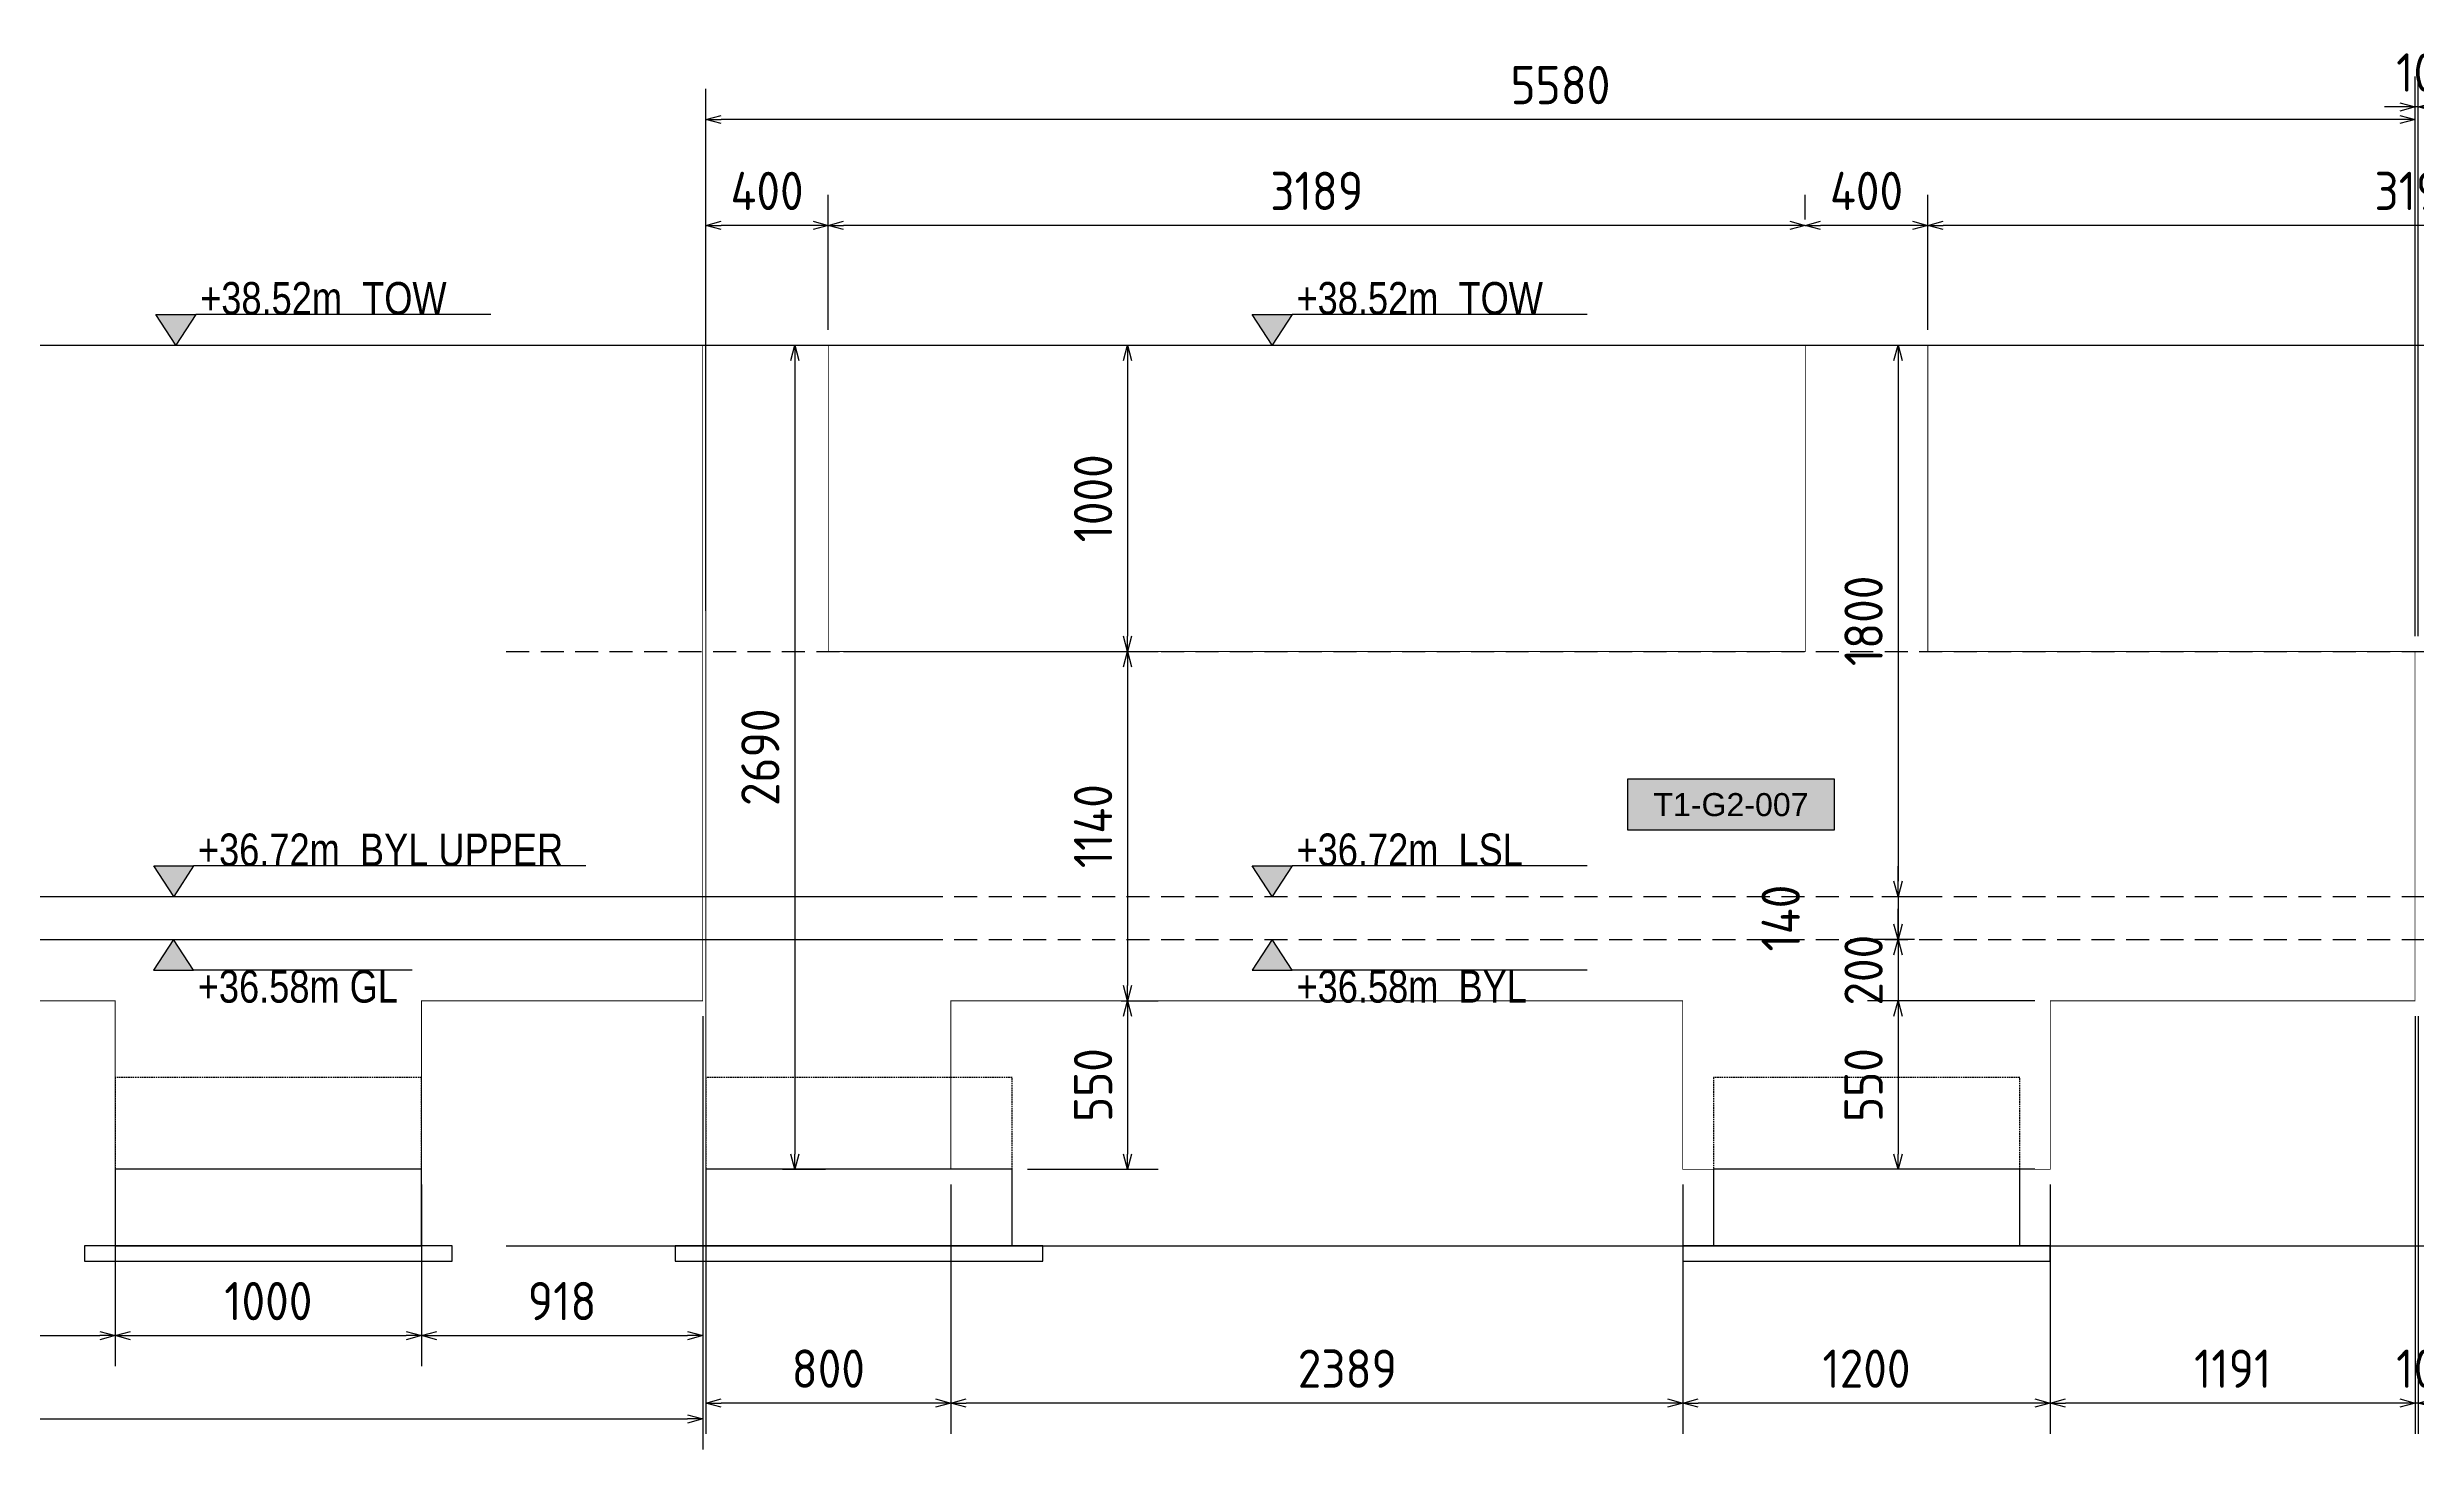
# Model space of a CAD drawing. Header units: centimetres. Extents: x -6122352 to 6876996, y -1694241 to 2592194.
# Drawn here: x 3282492 to 3290226, y 116213 to 120790 of the extents above; entities that cross this region are included whole.
import ezdxf
from ezdxf.enums import TextEntityAlignment as Align

# ---------------------------------------------------------------- set-up
doc = ezdxf.new("R2010")
doc.units = ezdxf.units.CM
doc.header["$MEASUREMENT"] = 0
doc.header["$PDMODE"] = 66
doc.header["$PDSIZE"] = 100
for name, pattern in [('23585-XR-AR-END-SETTING OUT PLAN$0$HIDDEN', [0.375, 0.25, -0.125]), ('CENTER', [2, 1.25, -0.25, 0.25, -0.25]), ('DASHED2', [0.375, 0.25, -0.125])]:
    doc.linetypes.add(name, pattern=pattern)
doc.layers.get('Defpoints').update_dxf_attribs({"color": 255, "linetype": 'CENTER'})
for name, color, linetype in [('00-MI-DIM', 7, 'Continuous'), ('@MI-TYPE-01', 30, 'Continuous'), ('@MI-TYPE-02', 6, 'Continuous'), ('JML-Dimension', 1, 'Continuous'), ('PANEL-TAGS', 7, 'Continuous'), ('SECTION', 130, 'Continuous')]:
    doc.layers.add(name, color=color, linetype=linetype)
doc.styles.add('PANELTAG_STYLE', font='arial.ttf')
doc.styles.add('Schueco-BEMSTIL', font='isocpeur.ttf', dxfattribs={"width": 0.9})
doc.styles.add('txt-Pisa-std', font='arial.ttf', dxfattribs={"width": 0.8})
doc.dimstyles.new('MI- JWC-TXT-2.5 MM', dxfattribs={"dimscale": 1.5, "dimtxt": 2.5, "dimasz": 1, "dimexe": 2, "dimexo": 1, "dimgap": 1, "dimtad": 1, "dimdec": 0, "dimdsep": 46, "dimtxsty": 'Schueco-BEMSTIL', "dimblk": 'OPEN30', "dimcen": 0, "dimdle": 2, "dimclrd": 140, "dimclre": 8, "dimclrt": 40, "dimadec": 0, "dimazin": 2, "dimtfac": 1, "dimtdec": 0, "dimtix": 1, "dimtmove": 2, "dimatfit": 3, "dimldrblk": 'OPEN', "dimfxl": 2, "dimlwd": -1, "dimlwe": -1, "dimarcsym": 0})

# ---------------------------------------------------------------- blocks, each defined once
blk = doc.blocks.new('T1-FOOTING ELEVATION')
at = {"color": 9}
blk.add_lwpolyline([(-600, -250), (600, -250), (600, -300), (-600, -300)], close=True, dxfattribs=at)
at = {"layer": '@MI-TYPE-01', "color": 114, "linetype": '23585-XR-AR-END-SETTING OUT PLAN$0$HIDDEN', "ltscale": 20, "true_color": 0x139b48}
blk.add_lwpolyline([(-500, 0), (-500, 300), (500, 300), (500, 0)], dxfattribs=at)
at = {"layer": '@MI-TYPE-01', "color": 114, "true_color": 0x139b48}
blk.add_lwpolyline([(-500, 0), (500, 0), (500, -250), (-500, -250)], close=True, dxfattribs=at)
blk = doc.blocks.new('_Open30')
at = {"color": 0, "linetype": 'ByBlock', "lineweight": -2}
for p, q in [((-1, 0.27), (0, 0)), ((0, 0), (-1, -0.27)), ((0, 0), (-1, 0))]:
    blk.add_line(p, q, dxfattribs=at)
blk = doc.blocks.new('*D1191')
at = {"layer": '00-MI-DIM', "color": 8, "transparency": 16777216}
for p, q in [((3288630, 119867.8), (3288630, 120308.7)), ((3291821.4, 119867.8), (3291821.4, 120308.7))]:
    blk.add_line(p, q, dxfattribs=at)
at = {"layer": '00-MI-DIM', "color": 140, "transparency": 16777216}
blk.add_line((3291771.4, 120208.7), (3288680, 120208.7), dxfattribs=at)
at = {"layer": 'Defpoints', "color": 0, "transparency": 16777216}
for p in [(3288630, 120208.7), (3288630, 119817.8), (3291821.4, 119817.8)]:
    blk.add_point(p, dxfattribs=at)
at = {"layer": '00-MI-DIM', "color": 140, "transparency": 16777216, "xscale": 50, "yscale": 50, "zscale": 50, "rotation": 180}
blk.add_blockref('_Open30', (3288630, 120208.7), dxfattribs=at)
at = {"layer": '00-MI-DIM', "color": 140, "transparency": 16777216, "xscale": 50, "yscale": 50, "zscale": 50}
blk.add_blockref('_Open30', (3291821.4, 120208.7), dxfattribs=at)
at = {"layer": '00-MI-DIM', "color": 40, "transparency": 16777216, "insert": (3290225.7, 120321.2), "char_height": 125, "attachment_point": 5, "style": 'Schueco-BEMSTIL'}
blk.add_mtext('3191', dxfattribs=at)
blk = doc.blocks.new('_Open')
at = {"color": 0, "linetype": 'ByBlock', "lineweight": -2}
for p, q in [((-1, 0.2), (0, 0)), ((-1, -0.2), (0, 0)), ((0, 0), (-1, 0))]:
    blk.add_line(p, q, dxfattribs=at)
blk = doc.blocks.new('*D1192')
at = {"layer": '00-MI-DIM', "color": 8, "transparency": 16777216}
for p, q in [((3288230, 120227.8), (3288230, 120308.7)), ((3288630, 119867.8), (3288630, 120308.7))]:
    blk.add_line(p, q, dxfattribs=at)
at = {"layer": '00-MI-DIM', "color": 140, "transparency": 16777216}
blk.add_line((3288580, 120208.7), (3288280, 120208.7), dxfattribs=at)
at = {"layer": 'Defpoints', "color": 0, "transparency": 16777216}
for p in [(3288230, 120208.7), (3288230, 120177.8), (3288630, 119817.8)]:
    blk.add_point(p, dxfattribs=at)
at = {"layer": '00-MI-DIM', "color": 140, "transparency": 16777216, "xscale": 50, "yscale": 50, "zscale": 50, "rotation": 180}
blk.add_blockref('_Open30', (3288230, 120208.7), dxfattribs=at)
at = {"layer": '00-MI-DIM', "color": 140, "transparency": 16777216, "xscale": 50, "yscale": 50, "zscale": 50}
blk.add_blockref('_Open30', (3288630, 120208.7), dxfattribs=at)
at = {"layer": '00-MI-DIM', "color": 40, "transparency": 16777216, "insert": (3288430, 120321.2), "char_height": 125, "attachment_point": 5, "style": 'Schueco-BEMSTIL'}
blk.add_mtext('400', dxfattribs=at)
blk = doc.blocks.new('*D1193')
at = {"layer": '00-MI-DIM', "color": 8, "transparency": 16777216}
for p, q in [((3285041, 119867.8), (3285041, 120308.7)), ((3288230, 120227.8), (3288230, 120308.7))]:
    blk.add_line(p, q, dxfattribs=at)
at = {"layer": '00-MI-DIM', "color": 140, "transparency": 16777216}
blk.add_line((3288180, 120208.7), (3285091, 120208.7), dxfattribs=at)
at = {"layer": 'Defpoints', "color": 0, "transparency": 16777216}
for p in [(3285041, 120208.7), (3288230, 120177.8), (3285041, 119817.8)]:
    blk.add_point(p, dxfattribs=at)
at = {"layer": '00-MI-DIM', "color": 140, "transparency": 16777216, "xscale": 50, "yscale": 50, "zscale": 50, "rotation": 180}
blk.add_blockref('_Open30', (3285041, 120208.7), dxfattribs=at)
at = {"layer": '00-MI-DIM', "color": 140, "transparency": 16777216, "xscale": 50, "yscale": 50, "zscale": 50}
blk.add_blockref('_Open30', (3288230, 120208.7), dxfattribs=at)
at = {"layer": '00-MI-DIM', "color": 40, "transparency": 16777216, "insert": (3286635.5, 120321.2), "char_height": 125, "attachment_point": 5, "style": 'Schueco-BEMSTIL'}
blk.add_mtext('3189', dxfattribs=at)
blk = doc.blocks.new('*D1194')
at = {"layer": '00-MI-DIM', "color": 8, "transparency": 16777216}
for p, q in [((3284641, 120227.8), (3284641, 120308.7)), ((3285041, 119867.8), (3285041, 120308.7))]:
    blk.add_line(p, q, dxfattribs=at)
at = {"layer": '00-MI-DIM', "color": 140, "transparency": 16777216}
blk.add_line((3284991, 120208.7), (3284691, 120208.7), dxfattribs=at)
at = {"layer": 'Defpoints', "color": 0, "transparency": 16777216}
for p in [(3284641, 120208.7), (3284641, 120177.8), (3285041, 119817.8)]:
    blk.add_point(p, dxfattribs=at)
at = {"layer": '00-MI-DIM', "color": 140, "transparency": 16777216, "xscale": 50, "yscale": 50, "zscale": 50, "rotation": 180}
blk.add_blockref('_Open30', (3284641, 120208.7), dxfattribs=at)
at = {"layer": '00-MI-DIM', "color": 140, "transparency": 16777216, "xscale": 50, "yscale": 50, "zscale": 50}
blk.add_blockref('_Open30', (3285041, 120208.7), dxfattribs=at)
at = {"layer": '00-MI-DIM', "color": 40, "transparency": 16777216, "insert": (3284841, 120321.2), "char_height": 125, "attachment_point": 5, "style": 'Schueco-BEMSTIL'}
blk.add_mtext('400', dxfattribs=at)
blk = doc.blocks.new('*D1246')
at = {"layer": '00-MI-DIM', "color": 8, "transparency": 16777216}
for p, q in [((3290220.7, 118867.8), (3290220.7, 120695.1)), ((3290230.7, 118867.8), (3290230.7, 120695.1))]:
    blk.add_line(p, q, dxfattribs=at)
at = {"layer": '00-MI-DIM', "color": 140, "transparency": 16777216}
for p, q in [((3290170.7, 120595.1), (3290120.7, 120595.1)), ((3290230.7, 120595.1), (3290220.7, 120595.1)), ((3290280.7, 120595.1), (3290330.7, 120595.1))]:
    blk.add_line(p, q, dxfattribs=at)
at = {"layer": 'Defpoints', "color": 0, "transparency": 16777216}
for p in [(3290220.7, 120595.1), (3290220.7, 118817.8), (3290230.7, 118817.8)]:
    blk.add_point(p, dxfattribs=at)
at = {"layer": '00-MI-DIM', "color": 140, "transparency": 16777216, "xscale": 50, "yscale": 50, "zscale": 50}
blk.add_blockref('_Open30', (3290220.7, 120595.1), dxfattribs=at)
at = {"layer": '00-MI-DIM', "color": 140, "transparency": 16777216, "xscale": 50, "yscale": 50, "zscale": 50, "rotation": 180}
blk.add_blockref('_Open30', (3290230.7, 120595.1), dxfattribs=at)
at = {"layer": '00-MI-DIM', "color": 40, "transparency": 16777216, "insert": (3290225.7, 120707.6), "char_height": 125, "attachment_point": 5, "style": 'Schueco-BEMSTIL'}
blk.add_mtext('10', dxfattribs=at)
blk = doc.blocks.new('*D1247')
at = {"layer": '00-MI-DIM', "color": 8, "transparency": 16777216}
for p, q in [((3284641, 118950.9), (3284641, 120654.2)), ((3290220.7, 118867.8), (3290220.7, 120654.2))]:
    blk.add_line(p, q, dxfattribs=at)
at = {"layer": '00-MI-DIM', "color": 140, "transparency": 16777216}
blk.add_line((3290170.7, 120554.2), (3284691, 120554.2), dxfattribs=at)
at = {"layer": 'Defpoints', "color": 0, "transparency": 16777216}
for p in [(3284641, 120554.2), (3284641, 118900.9), (3290220.7, 118817.8)]:
    blk.add_point(p, dxfattribs=at)
at = {"layer": '00-MI-DIM', "color": 140, "transparency": 16777216, "xscale": 50, "yscale": 50, "zscale": 50, "rotation": 180}
blk.add_blockref('_Open30', (3284641, 120554.2), dxfattribs=at)
at = {"layer": '00-MI-DIM', "color": 140, "transparency": 16777216, "xscale": 50, "yscale": 50, "zscale": 50}
blk.add_blockref('_Open30', (3290220.7, 120554.2), dxfattribs=at)
at = {"layer": '00-MI-DIM', "color": 40, "transparency": 16777216, "insert": (3287430.9, 120666.7), "char_height": 125, "attachment_point": 5, "style": 'Schueco-BEMSTIL'}
blk.add_mtext('5580', dxfattribs=at)
blk = doc.blocks.new('*D1274')
at = {"layer": '00-MI-DIM', "color": 8, "transparency": 16777216}
for p, q in [((3290220.7, 117627.8), (3290220.7, 116264.7)), ((3290230.7, 117627.8), (3290230.7, 116264.7))]:
    blk.add_line(p, q, dxfattribs=at)
at = {"layer": '00-MI-DIM', "color": 140, "transparency": 16777216}
for p, q in [((3290170.7, 116364.7), (3290120.7, 116364.7)), ((3290230.7, 116364.7), (3290220.7, 116364.7)), ((3290280.7, 116364.7), (3290330.7, 116364.7))]:
    blk.add_line(p, q, dxfattribs=at)
at = {"layer": 'Defpoints', "color": 0, "transparency": 16777216}
for p in [(3290220.7, 117677.8), (3290230.7, 117677.8), (3290220.7, 116364.7)]:
    blk.add_point(p, dxfattribs=at)
at = {"layer": '00-MI-DIM', "color": 140, "transparency": 16777216, "xscale": 50, "yscale": 50, "zscale": 50}
blk.add_blockref('_Open30', (3290220.7, 116364.7), dxfattribs=at)
at = {"layer": '00-MI-DIM', "color": 140, "transparency": 16777216, "xscale": 50, "yscale": 50, "zscale": 50, "rotation": 180}
blk.add_blockref('_Open30', (3290230.7, 116364.7), dxfattribs=at)
at = {"layer": '00-MI-DIM', "color": 40, "transparency": 16777216, "insert": (3290225.7, 116477.2), "char_height": 125, "attachment_point": 5, "style": 'Schueco-BEMSTIL'}
blk.add_mtext('10', dxfattribs=at)
blk = doc.blocks.new('*D1275')
at = {"layer": '00-MI-DIM', "color": 8, "transparency": 16777216}
for p, q in [((3290220.7, 117627.8), (3290220.7, 116264.7)), ((3289030, 117077.8), (3289030, 116264.7))]:
    blk.add_line(p, q, dxfattribs=at)
at = {"layer": '00-MI-DIM', "color": 140, "transparency": 16777216}
blk.add_line((3290170.7, 116364.7), (3289080, 116364.7), dxfattribs=at)
at = {"layer": 'Defpoints', "color": 0, "transparency": 16777216}
for p in [(3290220.7, 117677.8), (3289030, 117127.8), (3289030, 116364.7)]:
    blk.add_point(p, dxfattribs=at)
at = {"layer": '00-MI-DIM', "color": 140, "transparency": 16777216, "xscale": 50, "yscale": 50, "zscale": 50, "rotation": 180}
blk.add_blockref('_Open30', (3289030, 116364.7), dxfattribs=at)
at = {"layer": '00-MI-DIM', "color": 140, "transparency": 16777216, "xscale": 50, "yscale": 50, "zscale": 50}
blk.add_blockref('_Open30', (3290220.7, 116364.7), dxfattribs=at)
at = {"layer": '00-MI-DIM', "color": 40, "transparency": 16777216, "insert": (3289625.4, 116477.2), "char_height": 125, "attachment_point": 5, "style": 'Schueco-BEMSTIL'}
blk.add_mtext('1191', dxfattribs=at)
blk = doc.blocks.new('*D1276')
at = {"layer": '00-MI-DIM', "color": 8, "transparency": 16777216}
for p, q in [((3287830, 117077.8), (3287830, 116264.7)), ((3289030, 117077.8), (3289030, 116264.7))]:
    blk.add_line(p, q, dxfattribs=at)
at = {"layer": '00-MI-DIM', "color": 140, "transparency": 16777216}
blk.add_line((3288980, 116364.7), (3287880, 116364.7), dxfattribs=at)
at = {"layer": 'Defpoints', "color": 0, "transparency": 16777216}
for p in [(3287830, 117127.8), (3289030, 117127.8), (3287830, 116364.7)]:
    blk.add_point(p, dxfattribs=at)
at = {"layer": '00-MI-DIM', "color": 140, "transparency": 16777216, "xscale": 50, "yscale": 50, "zscale": 50, "rotation": 180}
blk.add_blockref('_Open30', (3287830, 116364.7), dxfattribs=at)
at = {"layer": '00-MI-DIM', "color": 140, "transparency": 16777216, "xscale": 50, "yscale": 50, "zscale": 50}
blk.add_blockref('_Open30', (3289030, 116364.7), dxfattribs=at)
at = {"layer": '00-MI-DIM', "color": 40, "transparency": 16777216, "insert": (3288430, 116477.2), "char_height": 125, "attachment_point": 5, "style": 'Schueco-BEMSTIL'}
blk.add_mtext('1200', dxfattribs=at)
blk = doc.blocks.new('*D1277')
at = {"layer": '00-MI-DIM', "color": 8, "transparency": 16777216}
for p, q in [((3285441, 117077.8), (3285441, 116264.7)), ((3287830, 117077.8), (3287830, 116264.7))]:
    blk.add_line(p, q, dxfattribs=at)
at = {"layer": '00-MI-DIM', "color": 140, "transparency": 16777216}
blk.add_line((3287780, 116364.7), (3285491, 116364.7), dxfattribs=at)
at = {"layer": 'Defpoints', "color": 0, "transparency": 16777216}
for p in [(3285441, 117127.8), (3287830, 117127.8), (3285441, 116364.7)]:
    blk.add_point(p, dxfattribs=at)
at = {"layer": '00-MI-DIM', "color": 140, "transparency": 16777216, "xscale": 50, "yscale": 50, "zscale": 50, "rotation": 180}
blk.add_blockref('_Open30', (3285441, 116364.7), dxfattribs=at)
at = {"layer": '00-MI-DIM', "color": 140, "transparency": 16777216, "xscale": 50, "yscale": 50, "zscale": 50}
blk.add_blockref('_Open30', (3287830, 116364.7), dxfattribs=at)
at = {"layer": '00-MI-DIM', "color": 40, "transparency": 16777216, "insert": (3286735.4, 116477.2), "char_height": 125, "attachment_point": 5, "style": 'Schueco-BEMSTIL'}
blk.add_mtext('2389', dxfattribs=at)
blk = doc.blocks.new('*D1278')
at = {"layer": '00-MI-DIM', "color": 8, "transparency": 16777216}
for p, q in [((3284641, 117077.8), (3284641, 116264.7)), ((3285441, 117077.8), (3285441, 116264.7))]:
    blk.add_line(p, q, dxfattribs=at)
at = {"layer": '00-MI-DIM', "color": 140, "transparency": 16777216}
blk.add_line((3285391, 116364.7), (3284691, 116364.7), dxfattribs=at)
at = {"layer": 'Defpoints', "color": 0, "transparency": 16777216}
for p in [(3284641, 117127.8), (3285441, 117127.8), (3284641, 116364.7)]:
    blk.add_point(p, dxfattribs=at)
at = {"layer": '00-MI-DIM', "color": 140, "transparency": 16777216, "xscale": 50, "yscale": 50, "zscale": 50, "rotation": 180}
blk.add_blockref('_Open30', (3284641, 116364.7), dxfattribs=at)
at = {"layer": '00-MI-DIM', "color": 140, "transparency": 16777216, "xscale": 50, "yscale": 50, "zscale": 50}
blk.add_blockref('_Open30', (3285441, 116364.7), dxfattribs=at)
at = {"layer": '00-MI-DIM', "color": 40, "transparency": 16777216, "insert": (3285041, 116477.2), "char_height": 125, "attachment_point": 5, "style": 'Schueco-BEMSTIL'}
blk.add_mtext('800', dxfattribs=at)
blk = doc.blocks.new('*D1279')
at = {"layer": '00-MI-DIM', "color": 8, "transparency": 16777216}
for p, q in [((3285897.9, 119817.8), (3286117.7, 119817.8)), ((3285895.5, 118817.8), (3286117.7, 118817.8))]:
    blk.add_line(p, q, dxfattribs=at)
at = {"layer": '00-MI-DIM', "color": 140, "transparency": 16777216}
blk.add_line((3286017.7, 119767.8), (3286017.7, 118867.8), dxfattribs=at)
at = {"layer": 'Defpoints', "color": 0, "transparency": 16777216}
for p in [(3285847.9, 119817.8), (3285845.5, 118817.8), (3286017.7, 118817.8)]:
    blk.add_point(p, dxfattribs=at)
at = {"layer": '00-MI-DIM', "color": 140, "transparency": 16777216, "xscale": 50, "yscale": 50, "zscale": 50}
for p, rotation in [((3286017.7, 119817.8), 90), ((3286017.7, 118817.8), 270)]:
    blk.add_blockref('_Open30', p, dxfattribs=dict(at, rotation=rotation))
at = {"layer": '00-MI-DIM', "color": 40, "transparency": 16777216, "insert": (3285905.2, 119317.8), "char_height": 125, "attachment_point": 5, "rotation": 90, "style": 'Schueco-BEMSTIL'}
blk.add_mtext('1000', dxfattribs=at)
blk = doc.blocks.new('*D1165')
at = {"layer": '00-MI-DIM', "color": 8, "transparency": 16777216}
for p, q in [((3285091, 118817.8), (3286117.7, 118817.8)), ((3285996.6, 117677.8), (3286117.7, 117677.8))]:
    blk.add_line(p, q, dxfattribs=at)
at = {"layer": '00-MI-DIM', "color": 140, "transparency": 16777216}
blk.add_line((3286017.7, 118767.8), (3286017.7, 117727.8), dxfattribs=at)
at = {"layer": 'Defpoints', "color": 0, "transparency": 16777216}
for p in [(3285041, 118817.8), (3285946.6, 117677.8), (3286017.7, 117677.8)]:
    blk.add_point(p, dxfattribs=at)
at = {"layer": '00-MI-DIM', "color": 140, "transparency": 16777216, "xscale": 50, "yscale": 50, "zscale": 50}
for p, rotation in [((3286017.7, 118817.8), 90), ((3286017.7, 117677.8), 270)]:
    blk.add_blockref('_Open30', p, dxfattribs=dict(at, rotation=rotation))
at = {"layer": '00-MI-DIM', "color": 40, "transparency": 16777216, "insert": (3285905.2, 118247.8), "char_height": 125, "attachment_point": 5, "rotation": 90, "style": 'Schueco-BEMSTIL'}
blk.add_mtext('1140', dxfattribs=at)
blk = doc.blocks.new('*D1166')
at = {"layer": '00-MI-DIM', "color": 8, "transparency": 16777216}
for p, q in [((3285996.6, 117677.8), (3286117.7, 117677.8)), ((3285691, 117127.8), (3286117.7, 117127.8))]:
    blk.add_line(p, q, dxfattribs=at)
at = {"layer": '00-MI-DIM', "color": 140, "transparency": 16777216}
blk.add_line((3286017.7, 117627.8), (3286017.7, 117177.8), dxfattribs=at)
at = {"layer": 'Defpoints', "color": 0, "transparency": 16777216}
for p in [(3285946.6, 117677.8), (3285641, 117127.8), (3286017.7, 117127.8)]:
    blk.add_point(p, dxfattribs=at)
at = {"layer": '00-MI-DIM', "color": 140, "transparency": 16777216, "xscale": 50, "yscale": 50, "zscale": 50}
for p, rotation in [((3286017.7, 117677.8), 90), ((3286017.7, 117127.8), 270)]:
    blk.add_blockref('_Open30', p, dxfattribs=dict(at, rotation=rotation))
at = {"layer": '00-MI-DIM', "color": 40, "transparency": 16777216, "insert": (3285905.2, 117402.8), "char_height": 125, "attachment_point": 5, "rotation": 90, "style": 'Schueco-BEMSTIL'}
blk.add_mtext('550', dxfattribs=at)
blk = doc.blocks.new('PANELTAG')
at = {"layer": 'PANEL-TAGS', "color": 1}
blk.add_lwpolyline([(-13.5, -3.3), (13.5, -3.3), (13.5, 3.3), (-13.5, 3.3)], close=True, dxfattribs=at)
at = {"layer": 'PANEL-TAGS', "color": 40, "true_color": 0xffd700}
blk.add_solid([(-13.5, -3.3), (13.5, -3.3), (-13.5, 3.3), (13.5, 3.3)], dxfattribs=at)
at = {"layer": 'PANEL-TAGS', "color": 5, "style": 'PANELTAG_STYLE'}
blk.add_attdef('TAGNO', text='', height=3, dxfattribs=at).set_placement((0, 0), align=Align.CENTER)
blk = doc.blocks.new('*D4579')
at = {"color": 8, "transparency": 16777216}
for p, q in [((3288480, 119817.8), (3288632.9, 119817.8)), ((3288480, 118017.8), (3288632.9, 118017.8))]:
    blk.add_line(p, q, dxfattribs=at)
at = {"color": 140, "transparency": 16777216}
blk.add_line((3288532.9, 119767.8), (3288532.9, 118067.8), dxfattribs=at)
at = {"layer": 'Defpoints', "color": 0, "transparency": 16777216}
for p in [(3288430, 119817.8), (3288430, 118017.8), (3288532.9, 118017.8)]:
    blk.add_point(p, dxfattribs=at)
at = {"color": 140, "transparency": 16777216, "xscale": 50, "yscale": 50, "zscale": 50}
for p, rotation in [((3288532.9, 119817.8), 90), ((3288532.9, 118017.8), 270)]:
    blk.add_blockref('_Open30', p, dxfattribs=dict(at, rotation=rotation))
at = {"color": 40, "transparency": 16777216, "insert": (3288420.4, 118917.8), "char_height": 125, "attachment_point": 5, "rotation": 90, "style": 'Schueco-BEMSTIL'}
blk.add_mtext('1800', dxfattribs=at)
blk = doc.blocks.new('*D4580')
at = {"color": 140, "transparency": 16777216}
for p, q in [((3288532.9, 118067.8), (3288532.9, 118117.8)), ((3288532.9, 118017.8), (3288532.9, 117877.8)), ((3288532.9, 117827.8), (3288532.9, 117777.8))]:
    blk.add_line(p, q, dxfattribs=at)
at = {"color": 8, "transparency": 16777216}
for p, q in [((3288480, 118017.8), (3288632.9, 118017.8)), ((3288586.7, 117877.8), (3288432.9, 117877.8))]:
    blk.add_line(p, q, dxfattribs=at)
at = {"layer": 'Defpoints', "color": 0, "transparency": 16777216}
for p in [(3288430, 118017.8), (3288532.9, 117877.8), (3288636.7, 117877.8)]:
    blk.add_point(p, dxfattribs=at)
at = {"color": 140, "transparency": 16777216, "xscale": 50, "yscale": 50, "zscale": 50}
for p, rotation in [((3288532.9, 118017.8), 270), ((3288532.9, 117877.8), 90)]:
    blk.add_blockref('_Open30', p, dxfattribs=dict(at, rotation=rotation))
at = {"color": 40, "transparency": 16777216, "insert": (3288150.1, 117947.8), "char_height": 125, "attachment_point": 5, "rotation": 90, "style": 'Schueco-BEMSTIL'}
blk.add_mtext('140', dxfattribs=at)
blk = doc.blocks.new('*D4581')
at = {"color": 140, "transparency": 16777216}
for p, q in [((3288532.9, 117927.8), (3288532.9, 117977.8)), ((3288532.9, 117877.8), (3288532.9, 117677.8)), ((3288532.9, 117627.8), (3288532.9, 117577.8))]:
    blk.add_line(p, q, dxfattribs=at)
at = {"color": 8, "transparency": 16777216}
for p, q in [((3288586.7, 117877.8), (3288432.9, 117877.8)), ((3288980, 117677.8), (3288432.9, 117677.8))]:
    blk.add_line(p, q, dxfattribs=at)
at = {"layer": 'Defpoints', "color": 0, "transparency": 16777216}
for p in [(3288636.7, 117877.8), (3288532.9, 117677.8), (3289030, 117677.8)]:
    blk.add_point(p, dxfattribs=at)
at = {"color": 140, "transparency": 16777216, "xscale": 50, "yscale": 50, "zscale": 50}
for p, rotation in [((3288532.9, 117877.8), 270), ((3288532.9, 117677.8), 90)]:
    blk.add_blockref('_Open30', p, dxfattribs=dict(at, rotation=rotation))
at = {"color": 40, "transparency": 16777216, "insert": (3288420.4, 117777.8), "char_height": 125, "attachment_point": 5, "rotation": 90, "style": 'Schueco-BEMSTIL'}
blk.add_mtext('200', dxfattribs=at)
blk = doc.blocks.new('*D4582')
at = {"color": 8, "transparency": 16777216}
for p, q in [((3288980, 117677.8), (3288432.9, 117677.8)), ((3288980, 117127.8), (3288432.9, 117127.8))]:
    blk.add_line(p, q, dxfattribs=at)
at = {"color": 140, "transparency": 16777216}
blk.add_line((3288532.9, 117627.8), (3288532.9, 117177.8), dxfattribs=at)
at = {"layer": 'Defpoints', "color": 0, "transparency": 16777216}
for p in [(3289030, 117677.8), (3288532.9, 117127.8), (3289030, 117127.8)]:
    blk.add_point(p, dxfattribs=at)
at = {"color": 140, "transparency": 16777216, "xscale": 50, "yscale": 50, "zscale": 50}
for p, rotation in [((3288532.9, 117677.8), 90), ((3288532.9, 117127.8), 270)]:
    blk.add_blockref('_Open30', p, dxfattribs=dict(at, rotation=rotation))
at = {"color": 40, "transparency": 16777216, "insert": (3288420.4, 117402.8), "char_height": 125, "attachment_point": 5, "rotation": 90, "style": 'Schueco-BEMSTIL'}
blk.add_mtext('550', dxfattribs=at)
blk = doc.blocks.new('*U1147')
at = {"layer": 'JML-Dimension'}
h = blk.add_hatch(color=10, dxfattribs=at)
h.dxf.hatch_style = 1
h.paths.add_polyline_path([(0, 0), (-1.54, 2.37), (1.54, 2.37)])
blk.add_line((24.31, 2.37), (1.54, 2.37), dxfattribs=at)
blk.add_lwpolyline([(0, 0), (-1.54, 2.37), (1.54, 2.37), (0, 0)], dxfattribs=at)
at = {"color": 5, "style": 'txt-Pisa-std', "width": 0.8}
blk.add_attdef('+0.0', text='', height=2.5, dxfattribs=at).set_placement((1.87, 2.37), align=Align.BOTTOM_LEFT)
blk = doc.blocks.new('*U1142')
at = {"layer": 'JML-Dimension'}
h = blk.add_hatch(color=10, dxfattribs=at)
h.dxf.hatch_style = 1
h.paths.add_polyline_path([(0, 0), (-1.54, 2.37), (1.54, 2.37)])
blk.add_line((24.31, 2.37), (1.54, 2.37), dxfattribs=at)
blk.add_lwpolyline([(0, 0), (-1.54, 2.37), (1.54, 2.37), (0, 0)], dxfattribs=at)
at = {"color": 5, "style": 'txt-Pisa-std', "width": 0.8}
blk.add_attdef('+0.0', text='', height=2.5, dxfattribs=at).set_placement((1.87, 2.37), align=Align.BOTTOM_LEFT)
blk = doc.blocks.new('*U1143')
at = {"layer": 'JML-Dimension'}
h = blk.add_hatch(color=10, dxfattribs=at)
h.dxf.hatch_style = 1
h.paths.add_polyline_path([(0, 0), (-1.54, 2.37), (1.54, 2.37)])
blk.add_line((24.31, 2.37), (1.54, 2.37), dxfattribs=at)
blk.add_lwpolyline([(0, 0), (-1.54, 2.37), (1.54, 2.37), (0, 0)], dxfattribs=at)
at = {"color": 5, "style": 'txt-Pisa-std', "width": 0.8}
blk.add_attdef('+0.0', text='', height=2.5, dxfattribs=at).set_placement((1.87, 2.37), align=Align.BOTTOM_LEFT)
blk = doc.blocks.new('*D4657')
at = {"color": 8, "transparency": 16777216}
for p, q in [((3284891, 119817.8), (3285031.6, 119817.8)), ((3284891, 117127.8), (3285031.6, 117127.8))]:
    blk.add_line(p, q, dxfattribs=at)
at = {"color": 140, "transparency": 16777216}
blk.add_line((3284931.6, 119767.8), (3284931.6, 117177.8), dxfattribs=at)
at = {"layer": 'Defpoints', "color": 0, "transparency": 16777216}
for p in [(3284841, 119817.8), (3284841, 117127.8), (3284931.6, 117127.8)]:
    blk.add_point(p, dxfattribs=at)
at = {"color": 140, "transparency": 16777216, "xscale": 50, "yscale": 50, "zscale": 50}
for p, rotation in [((3284931.6, 119817.8), 90), ((3284931.6, 117127.8), 270)]:
    blk.add_blockref('_Open30', p, dxfattribs=dict(at, rotation=rotation))
at = {"color": 40, "transparency": 16777216, "insert": (3284819.1, 118472.8), "char_height": 125, "attachment_point": 5, "rotation": 90, "style": 'Schueco-BEMSTIL'}
blk.add_mtext('2690', dxfattribs=at)
blk = doc.blocks.new('*D4660')
at = {"layer": '@MI-TYPE-01', "color": 8, "transparency": 16777216}
for p, q in [((3280713, 117077.8), (3280713, 116485.2)), ((3282713, 117077.8), (3282713, 116485.2))]:
    blk.add_line(p, q, dxfattribs=at)
at = {"layer": '@MI-TYPE-01', "color": 140, "transparency": 16777216}
blk.add_line((3280763, 116585.2), (3282663, 116585.2), dxfattribs=at)
at = {"layer": 'Defpoints', "color": 0, "transparency": 16777216}
for p in [(3280713, 117127.8), (3282713, 117127.8), (3282713, 116585.2)]:
    blk.add_point(p, dxfattribs=at)
at = {"layer": '@MI-TYPE-01', "color": 140, "transparency": 16777216, "xscale": 50, "yscale": 50, "zscale": 50, "rotation": 180}
blk.add_blockref('_Open30', (3280713, 116585.2), dxfattribs=at)
at = {"layer": '@MI-TYPE-01', "color": 140, "transparency": 16777216, "xscale": 50, "yscale": 50, "zscale": 50}
blk.add_blockref('_Open30', (3282713, 116585.2), dxfattribs=at)
at = {"layer": '@MI-TYPE-01', "color": 40, "transparency": 16777216, "insert": (3281713, 116697.7), "char_height": 125, "attachment_point": 5, "style": 'Schueco-BEMSTIL'}
blk.add_mtext('2000', dxfattribs=at)
blk = doc.blocks.new('*D4661')
at = {"layer": '@MI-TYPE-01', "color": 8, "transparency": 16777216}
for p, q in [((3282713, 117077.8), (3282713, 116485.2)), ((3283713, 117077.8), (3283713, 116485.2))]:
    blk.add_line(p, q, dxfattribs=at)
at = {"layer": '@MI-TYPE-01', "color": 140, "transparency": 16777216}
blk.add_line((3282763, 116585.2), (3283663, 116585.2), dxfattribs=at)
at = {"layer": 'Defpoints', "color": 0, "transparency": 16777216}
for p in [(3282713, 117127.8), (3283713, 117127.8), (3283713, 116585.2)]:
    blk.add_point(p, dxfattribs=at)
at = {"layer": '@MI-TYPE-01', "color": 140, "transparency": 16777216, "xscale": 50, "yscale": 50, "zscale": 50, "rotation": 180}
blk.add_blockref('_Open30', (3282713, 116585.2), dxfattribs=at)
at = {"layer": '@MI-TYPE-01', "color": 140, "transparency": 16777216, "xscale": 50, "yscale": 50, "zscale": 50}
blk.add_blockref('_Open30', (3283713, 116585.2), dxfattribs=at)
at = {"layer": '@MI-TYPE-01', "color": 40, "transparency": 16777216, "insert": (3283213, 116697.7), "char_height": 125, "attachment_point": 5, "style": 'Schueco-BEMSTIL'}
blk.add_mtext('1000', dxfattribs=at)
blk = doc.blocks.new('*D4662')
at = {"layer": '@MI-TYPE-01', "color": 8, "transparency": 16777216}
for p, q in [((3284631, 117627.8), (3284631, 116485.2)), ((3283713, 117077.8), (3283713, 116485.2))]:
    blk.add_line(p, q, dxfattribs=at)
at = {"layer": '@MI-TYPE-01', "color": 140, "transparency": 16777216}
blk.add_line((3283763, 116585.2), (3284581, 116585.2), dxfattribs=at)
at = {"layer": 'Defpoints', "color": 0, "transparency": 16777216}
for p in [(3284631, 117677.8), (3283713, 117127.8), (3284631, 116585.2)]:
    blk.add_point(p, dxfattribs=at)
at = {"layer": '@MI-TYPE-01', "color": 140, "transparency": 16777216, "xscale": 50, "yscale": 50, "zscale": 50, "rotation": 180}
blk.add_blockref('_Open30', (3283713, 116585.2), dxfattribs=at)
at = {"layer": '@MI-TYPE-01', "color": 140, "transparency": 16777216, "xscale": 50, "yscale": 50, "zscale": 50}
blk.add_blockref('_Open30', (3284631, 116585.2), dxfattribs=at)
at = {"layer": '@MI-TYPE-01', "color": 40, "transparency": 16777216, "insert": (3284172, 116697.7), "char_height": 125, "attachment_point": 5, "style": 'Schueco-BEMSTIL'}
blk.add_mtext('918', dxfattribs=at)
blk = doc.blocks.new('*D4663')
at = {"layer": '@MI-TYPE-01', "color": 8, "transparency": 16777216}
for p, q in [((3278796, 117627.8), (3278796, 116213)), ((3284631, 117627.8), (3284631, 116213))]:
    blk.add_line(p, q, dxfattribs=at)
at = {"layer": '@MI-TYPE-01', "color": 140, "transparency": 16777216}
blk.add_line((3278846, 116313), (3284581, 116313), dxfattribs=at)
at = {"layer": 'Defpoints', "color": 0, "transparency": 16777216}
for p in [(3278796, 117677.8), (3284631, 117677.8), (3284631, 116313)]:
    blk.add_point(p, dxfattribs=at)
at = {"layer": '@MI-TYPE-01', "color": 140, "transparency": 16777216, "xscale": 50, "yscale": 50, "zscale": 50, "rotation": 180}
blk.add_blockref('_Open30', (3278796, 116313), dxfattribs=at)
at = {"layer": '@MI-TYPE-01', "color": 140, "transparency": 16777216, "xscale": 50, "yscale": 50, "zscale": 50}
blk.add_blockref('_Open30', (3284631, 116313), dxfattribs=at)
at = {"layer": '@MI-TYPE-01', "color": 40, "transparency": 16777216, "insert": (3281713.5, 116425.5), "char_height": 125, "attachment_point": 5, "style": 'Schueco-BEMSTIL'}
blk.add_mtext('5835', dxfattribs=at)
blk = doc.blocks.new('*U1445')
at = {"layer": 'JML-Dimension'}
h = blk.add_hatch(color=10, dxfattribs=at)
h.dxf.hatch_style = 1
h.paths.add_polyline_path([(0, 0), (-1.54, 2.37), (1.54, 2.37)])
blk.add_line((31.81, 2.37), (1.54, 2.37), dxfattribs=at)
blk.add_lwpolyline([(0, 0), (-1.54, 2.37), (1.54, 2.37), (0, 0)], dxfattribs=at)
at = {"color": 5, "style": 'txt-Pisa-std', "width": 0.8}
blk.add_attdef('+0.0', text='', height=2.5, dxfattribs=at).set_placement((1.87, 2.37), align=Align.BOTTOM_LEFT)
blk = doc.blocks.new('*U3457')
at = {"layer": 'JML-Dimension'}
h = blk.add_hatch(color=10, dxfattribs=at)
h.dxf.hatch_style = 1
h.paths.add_polyline_path([(0, 0), (-1.54, 2.37), (1.54, 2.37)])
blk.add_line((18.43, 2.37), (1.54, 2.37), dxfattribs=at)
blk.add_lwpolyline([(0, 0), (-1.54, 2.37), (1.54, 2.37), (0, 0)], dxfattribs=at)
at = {"color": 5, "style": 'txt-Pisa-std', "width": 0.8}
blk.add_attdef('+0.0', text='', height=2.5, dxfattribs=at).set_placement((1.87, 2.37), align=Align.BOTTOM_LEFT)

msp = doc.modelspace()

# ---------------------------------------------------------------- linework, layer by layer
at = {"color": 160, "linetype": 'DASHED2', "ltscale": 5}
for points in [[(3283989.64193, 119817.83988), (3302584.52238, 119817.83988)], [(3283989.64193, 116877.83988), (3302584.52238, 116877.83988)]]:
    msp.add_lwpolyline(points, dxfattribs=at)
at = {"color": 160, "linetype": 'DASHED2', "ltscale": 300}
for points in [[(3283989.64193, 118817.83988), (3302584.52238, 118817.83988)], [(3283989.64193, 118017.83988), (3302584.52238, 118017.83988)], [(3283989.64193, 117877.83988), (3302584.52238, 117877.83988)]]:
    msp.add_lwpolyline(points, dxfattribs=at)
at = {"layer": '@MI-TYPE-01', "color": 30, "ltscale": 20, "const_width": 2.5}
msp.add_lwpolyline([(3284640.99212, 117127.83988), (3284640.99212, 119817.83988), (3285040.99212, 119817.83988), (3285040.99212, 118817.83988), (3288230.02608, 118817.83988), (3288230.02608, 119817.83988), (3288630.02608, 119817.83988), (3288630.02608, 118817.83988), (3290220.72861, 118817.83988), (3290220.72861, 117677.83988), (3289030.02608, 117677.83988), (3289030.02608, 117127.83988), (3287830.02608, 117127.83988), (3287830.02608, 117127.83988), (3287830.02608, 117677.83988), (3285440.99212, 117677.83988), (3285440.99212, 117127.83988), (3284640.99212, 117127.83988), (3284640.99212, 117127.83988)], dxfattribs=at)
at = {"layer": '@MI-TYPE-02', "color": 160, "linetype": 'DASHED2', "ltscale": 5}
for points in [[(3278099.10676, 119817.83988), (3285396.13961, 119817.83988)], [(3278099.10676, 118017.83988), (3285396.13961, 118017.83988)], [(3278099.10676, 117877.83988), (3285396.13961, 117877.83988)]]:
    msp.add_lwpolyline(points, dxfattribs=at)
at = {"layer": '@MI-TYPE-02', "color": 6, "const_width": 2.5}
msp.add_lwpolyline([(3278795.99212, 119817.83988), (3284630.99212, 119817.83988), (3284630.99212, 117677.83988), (3283712.99212, 117677.83988), (3283712.99212, 117127.83988), (3282712.99212, 117127.83988), (3282712.99212, 117677.83988), (3280712.99212, 117677.83988), (3280712.99212, 117127.83988), (3279712.99212, 117127.83988), (3279712.99212, 117677.83988), (3278795.99212, 117677.83988), (3278795.99212, 119817.83988)], dxfattribs=at)

# ---------------------------------------------------------------- block references
at = {"layer": '@MI-TYPE-01', "color": 30, "xscale": -1}
for p in [(3283212.99212, 117127.83988), (3285140.99212, 117127.83988), (3288430.02608, 117127.83988)]:
    msp.add_blockref('T1-FOOTING ELEVATION', p, dxfattribs=at)
at = {"layer": 'PANEL-TAGS'}
ref = msp.add_blockref('PANELTAG', (3287987.51651, 118318.22919), dxfattribs=dict(at, xscale=25, yscale=25, zscale=25))
ref.add_attrib('TAGNO', 'T1-G2-007', dxfattribs={"color": 5, "height": 75, "style": 'PANELTAG_STYLE'}).set_placement((3287987.51651, 118318.22919), align=Align.MIDDLE_CENTER)
at = {"layer": 'SECTION', "color": 6}
ref = msp.add_blockref('*U1142', (3282911.26283, 119817.83988), dxfattribs=dict(at, xscale=42.30147098076819, yscale=42.30147098076819, zscale=42.30147098076819))
ref.add_attrib('+0.0', '+38.52m  TOW', (3282990.39148, 119918.09694), dxfattribs={"layer": 'JML-Dimension', "color": 5, "height": 105.7536775, "style": 'txt-Pisa-std', "width": 0.8})
ref = msp.add_blockref('*U1147', (3286490.12358, 119817.83988), dxfattribs=dict(at, xscale=42.30147098076819, yscale=42.30147098076819, zscale=42.30147098076819))
ref.add_attrib('+0.0', '+38.52m  TOW', (3286569.25223, 119918.09694), dxfattribs={"layer": 'JML-Dimension', "color": 5, "height": 105.7536775, "style": 'txt-Pisa-std', "width": 0.8})
ref = msp.add_blockref('*U1445', (3282903.96934, 118017.83992), dxfattribs=dict(at, xscale=42.30147098076819, yscale=42.30147098076819, zscale=42.30147098076819))
ref.add_attrib('+0.0', '+36.72m  BYL UPPER', (3282983.09799, 118118.09699), dxfattribs={"layer": 'JML-Dimension', "color": 5, "height": 105.7536775, "style": 'txt-Pisa-std', "width": 0.8})
ref = msp.add_blockref('*U1142', (3286490.12358, 118017.83988), dxfattribs=dict(at, xscale=42.30147098076819, yscale=42.30147098076819, zscale=42.30147098076819))
ref.add_attrib('+0.0', '+36.72m  LSL', (3286569.25223, 118118.09694), dxfattribs={"layer": 'JML-Dimension', "color": 5, "height": 105.7536775, "style": 'txt-Pisa-std', "width": 0.8})
ref = msp.add_blockref('*U3457', (3282903.42934, 117877.83988), dxfattribs=dict(at, xscale=-42.30147098076819, yscale=42.30147098076819, zscale=42.30147098076819, rotation=180))
ref.add_attrib('+0.0', '+36.58m GL', (3282982.55799, 117671.82913), dxfattribs={"layer": 'JML-Dimension', "color": 5, "height": 105.753677, "style": 'txt-Pisa-std', "width": 0.8})
ref = msp.add_blockref('*U1143', (3286490.12358, 117877.83988), dxfattribs=dict(at, xscale=-42.30147098076819, yscale=42.30147098076819, zscale=42.30147098076819, rotation=180))
ref.add_attrib('+0.0', '+36.58m  BYL', (3286569.25223, 117671.90127), dxfattribs={"layer": 'JML-Dimension', "color": 5, "height": 105.7536775, "style": 'txt-Pisa-std', "width": 0.8})

# ---------------------------------------------------------------- dimensions: what is measured, and where the dimension line sits
for base, p1, p2, picture, middle in [((3284931.57169, 117127.83988), (3284840.99212, 119817.83988), (3284840.99212, 117127.83988), '*D4657', (3284819.07169, 118472.83988)), ((3288532.88091, 118017.83988), (3288430.02608, 119817.83988), (3288430.02608, 118017.83988), '*D4579', (3288420.38091, 118917.83988)), ((3288532.88091, 117677.83988), (3288636.72071, 117877.83988), (3289030.02608, 117677.83988), '*D4581', (3288420.38091, 117777.83988)), ((3288532.88091, 117127.83988), (3289030.02608, 117677.83988), (3289030.02608, 117127.83988), '*D4582', (3288420.38091, 117402.83988))]:
    dim = msp.add_linear_dim(base=base, p1=p1, p2=p2, angle=90, dimstyle='MI- JWC-TXT-2.5 MM')
    dim.commit()
    dim.dimension.update_dxf_attribs({"geometry": picture, "text_midpoint": middle})
dim = msp.add_linear_dim(base=(3288532.88091, 117877.83988), p1=(3288430.02608, 118017.83988), p2=(3288636.72071, 117877.83988), angle=90, dimstyle='MI- JWC-TXT-2.5 MM')
dim.commit()
dim.dimension.update_dxf_attribs({"geometry": '*D4580', "text_midpoint": (3288150.12257, 117947.83988), "dimtype": 160})
at = {"layer": '00-MI-DIM', "color": 30}
for base, p1, p2, picture, middle in [((3284640.99212, 120554.20308), (3290220.72861, 118817.83988), (3284640.99212, 118900.85582), '*D1247', (3287430.86036, 120666.70308)), ((3284640.99212, 120208.6527), (3285040.99212, 119817.83988), (3284640.99212, 120177.83987), '*D1194', (3284840.99212, 120321.1527)), ((3284640.99212, 116364.65185), (3285440.99212, 117127.83988), (3284640.99212, 117127.83988), '*D1278', (3285040.99212, 116477.15185))]:
    dim = msp.add_linear_dim(base=base, p1=p1, p2=p2, angle=180, dimstyle='MI- JWC-TXT-2.5 MM', dxfattribs=at)
    dim.commit()
    dim.dimension.update_dxf_attribs({"geometry": picture, "text_midpoint": middle})
for base, p1, p2, picture, middle in [((3290220.72861, 120595.10943), (3290230.72861, 118817.83988), (3290220.72861, 118817.83988), '*D1246', (3290225.72861, 120595.10943)), ((3285040.99212, 120208.6527), (3288230.02608, 120177.83987), (3285040.99212, 119817.83988), '*D1193', (3286635.5091, 120208.6527)), ((3288230.02608, 120208.6527), (3288630.02608, 119817.83988), (3288230.02608, 120177.83987), '*D1192', (3288430.02608, 120208.6527)), ((3288630.02608, 120208.6527), (3291821.43114, 119817.83988), (3288630.02608, 119817.83988), '*D1191', (3290225.72861, 120208.6527)), ((3289030.02608, 116364.65185), (3290220.72861, 117677.83988), (3289030.02608, 117127.83988), '*D1275', (3289625.37734, 116364.65185)), ((3290220.72861, 116364.65185), (3290230.72861, 117677.83988), (3290220.72861, 117677.83988), '*D1274', (3290225.72861, 116364.65185)), ((3285440.99212, 116364.65185), (3287830.02608, 117127.83988), (3285440.99212, 117127.83988), '*D1277', (3286735.40537, 116364.65185)), ((3287830.02608, 116364.65185), (3289030.02608, 117127.83988), (3287830.02608, 117127.83988), '*D1276', (3288430.02608, 116364.65185))]:
    dim = msp.add_linear_dim(base=base, p1=p1, p2=p2, angle=180, dimstyle='MI- JWC-TXT-2.5 MM', dxfattribs=at)
    dim.commit()
    dim.dimension.update_dxf_attribs({"geometry": picture, "text_midpoint": middle, "dimtype": 160})
at = {"layer": '00-MI-DIM'}
for base, p1, p2, picture, middle in [((3286017.67348, 118817.83988), (3285847.93986, 119817.83988), (3285845.47095, 118817.83988), '*D1279', (3285905.17348, 119317.83988)), ((3286017.67348, 117677.83988), (3285040.99212, 118817.83988), (3285946.55109, 117677.83988), '*D1165', (3285905.17348, 118247.83988)), ((3286017.67348, 117127.83988), (3285946.55109, 117677.83988), (3285640.99212, 117127.83988), '*D1166', (3285905.17348, 117402.83988))]:
    dim = msp.add_linear_dim(base=base, p1=p1, p2=p2, angle=90, dimstyle='MI- JWC-TXT-2.5 MM', dxfattribs=at)
    dim.commit()
    dim.dimension.update_dxf_attribs({"geometry": picture, "text_midpoint": middle})
at = {"layer": '@MI-TYPE-01'}
for base, p1, p2, picture, middle in [((3284630.99212, 116312.97602), (3278795.99212, 117677.83988), (3284630.99212, 117677.83988), '*D4663', (3281713.49212, 116425.47602)), ((3284630.99212, 116585.20452), (3283712.99212, 117127.83988), (3284630.99212, 117677.83988), '*D4662', (3284171.99212, 116697.70452)), ((3282712.99212, 116585.20452), (3280712.99212, 117127.83988), (3282712.99212, 117127.83988), '*D4660', (3281712.99212, 116697.70452)), ((3283712.99212, 116585.20452), (3282712.99212, 117127.83988), (3283712.99212, 117127.83988), '*D4661', (3283212.99212, 116697.70452))]:
    dim = msp.add_linear_dim(base=base, p1=p1, p2=p2, dimstyle='MI- JWC-TXT-2.5 MM', dxfattribs=at)
    dim.commit()
    dim.dimension.update_dxf_attribs({"geometry": picture, "text_midpoint": middle})

doc.saveas('drawing.dxf')
